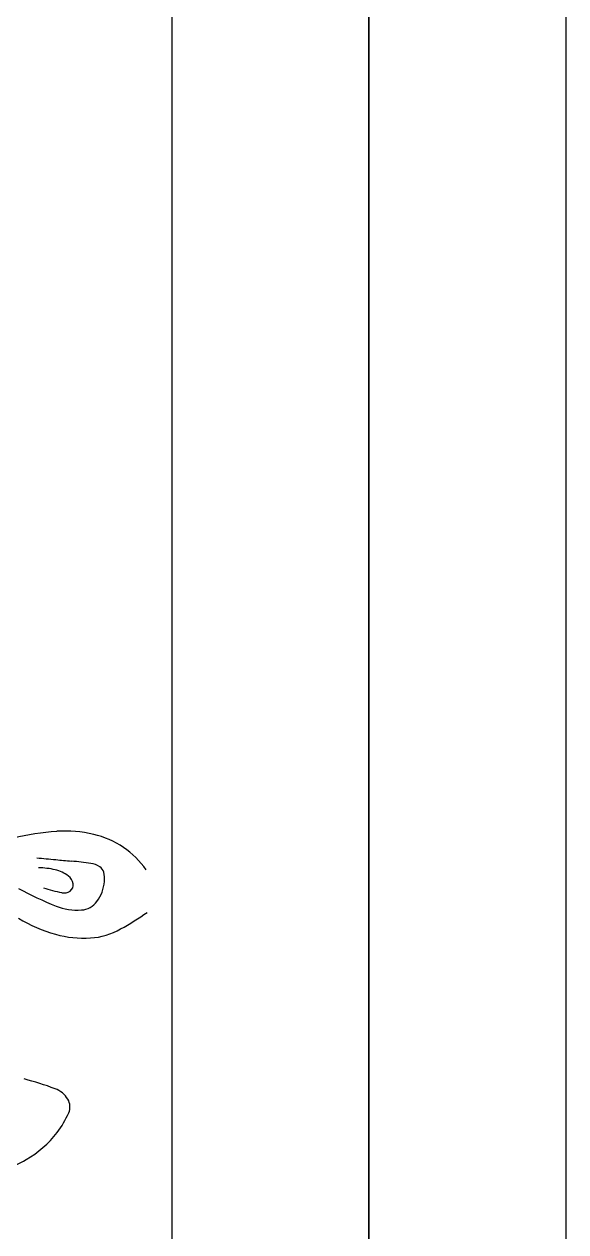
# Model space of a CAD drawing. Header units: millimetres. Extents: x 56222 to 3066687, y -650199 to -121287.
# Drawn here: x 141945.26 to 141948.01, y -185271.6 to -185265.48 of the extents above; entities that cross this region are included whole.
import ezdxf

# ---------------------------------------------------------------- set-up
doc = ezdxf.new("R2010")
doc.units = ezdxf.units.MM
doc.header["$MEASUREMENT"] = 0
doc.layers.add('$TD_AUDIT_GENERATED_(A0BDF17)', color=32, linetype='Continuous', lineweight=30)
doc.layers.add('FURNITURE', color=32, linetype='Continuous', lineweight=9)

msp = doc.modelspace()

# ---------------------------------------------------------------- linework, layer by layer
at = {"layer": '$TD_AUDIT_GENERATED_(A0BDF17)', "linetype": 'Continuous', "lineweight": 25, "ltscale": 2}
for centre, radius, start, end in [((141945.5105, -185270.8008, 0.5173), 1.2309, 93.874, 104.27818), ((141945.4697, -185270.1982, 0.5173), 0.627, 76.63806, 93.87398), ((141945.5073, -185270.0399, 0.5173), 0.4642, 56.16519, 76.63803), ((141948.1307, -185241.3491, 0.5173), 28.4963, 264.35054, 264.5458), ((141945.5295, -185270.0068, 0.5173), 0.4244, 34.26964, 56.16517), ((141945.341, -185270.081, 0.5173), 0.3227, 75.97551, 91.03588), ((141945.3727, -185269.9538, 0.5173), 0.1916, 53.72041, 75.97561), ((141946.712, -185256.2064, 0.5173), 13.5714, 264.54587, 264.88598), ((141945.3568, -185271.3492, 0.5173), 1.6319, 81.42885, 84.88604), ((141945.5822, -185269.8538, 0.5173), 0.1196, 58.06963, 81.4288), ((141945.621, -185269.7916, 0.5173), 0.0463, 13.75812, 58.06957), ((141945.4495, -185269.8492, 0.5173), 0.0618, 9.3266, 53.72038), ((141945.4703, -185269.809, 0.5173), 0.2, 323.4969, 354.57947), ((141945.5275, -185269.8145, 0.5173), 0.1426, 354.57952, 13.75805), ((141946.0766, -185268.3211, 0.5173), 1.7568, 241.29868, 248.17646), ((141945.6597, -185268.9358, 0.5173), 0.9703, 251.98659, 257.68933), ((141945.4644, -185269.8309, 0.5173), 0.0542, 257.68926, 304.26967), ((141945.4741, -185269.8452, 0.5173), 0.0369, 304.26969, 9.32663), ((141945.5299, -185269.6863, 0.5173), 0.2863, 248.17649, 274.4745), ((141945.5438, -185269.8634, 0.5173), 0.1086, 274.47442, 323.4969), ((141945.614, -185269.4004, 0.5173), 0.7208, 238.17285, 254.43378), ((141944.7266, -185268.2695, 0.5173), 2.07, 299.67221, 304.06764), ((141945.5769, -185269.7619, 0.5173), 0.3524, 273.46484, 299.67215), ((141945.5655, -185269.5745, 0.5173), 0.5401, 254.43382, 273.46486), ((141944.878, -185272.3183, 0.5173), 1.5381, 69.40384, 75.55318), ((141945.3738, -185270.999, 0.5173), 0.1287, 31.56583, 69.40382), ((141945.4204, -185270.9704, 0.5173), 0.0741, 336.3111, 31.56587), ((141945.0423, -185270.8045, 0.5173), 0.4869, 322.53415, 336.31115), ((141945.0092, -185270.7791, 0.5173), 0.5286, 299.72741, 322.53416), ((141944.8362, -185270.4762, 0.5173), 0.8774, 284.12313, 299.72743)]:
    msp.add_arc(centre, radius, start, end, dxfattribs=at)
at = {"layer": 'FURNITURE', "lineweight": 30}
for p, q in [((141947.0105, -185257.9961, 0.5173), (141947.0105, -185318.5925, 0.5173)), ((141946.0105, -185258.9961, 0.5173), (141946.0105, -185317.5925, 0.5173))]:
    msp.add_line(p, q, dxfattribs=at)
at = {"layer": 'FURNITURE', "lineweight": 30, "elevation": 0.5173}
msp.add_lwpolyline([(141909.0093, -185239.6006), (141948.0106, -185239.6006), (141948.0106, -185346.6006), (141909.0093, -185346.6006)], close=True, dxfattribs=at)
msp.add_lwpolyline([(141947.0104, -185346.6007), (141947.0106, -185257.9962)], dxfattribs=at)

doc.saveas('drawing.dxf')
